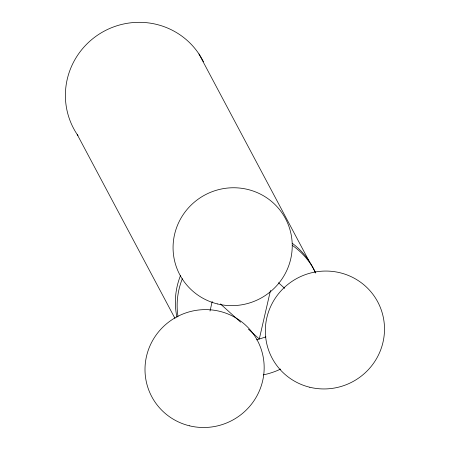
<?xml version="1.0" encoding="UTF-8"?>
<svg xmlns="http://www.w3.org/2000/svg" width="450" height="450" viewBox="0 0 450 450"><rect width="100%" height="100%" fill="white"/><g stroke="black" fill="none" stroke-linecap="round" stroke-linejoin="round"><path stroke-width="0.67" d="M210.009 311.046L212.214 301.472M270.489 290.413L259.296 339.019L248.411 329.192M256.641 339.874L265.939 336.892M278.505 282.763L284.721 288.371M220.416 303.924L240.632 322.172M198.951 53.961L308.902 260.752M77.214 134.516L174.988 318.403M176.963 317.199A73.001 71.612 -28 0 1 180.591 275.355M292.236 243.27A73.001 71.612 -28 0 1 315.45 273.054M280.682 369.045A73.001 71.612 -28 0 1 263.267 374.878M177.975 316.418A73.001 71.612 -28 0 1 182.368 278.696M292.309 245.385A73.001 71.612 -28 0 1 315.523 272.576M77.991 135.653A73.001 71.612 -28 0 1 101.638 32.591A73.001 71.612 -28 0 1 203.462 61.768M309.819 387.259A59.839 58.697 -28 0 0 382.387 313.521A59.839 58.697 -28 0 0 282.549 289.226A59.839 58.697 -28 0 0 309.819 387.259M217.553 303.958A59.839 58.697 -28 0 0 290.121 230.22A59.839 58.697 -28 0 0 190.282 205.926A59.839 58.697 -28 0 0 217.553 303.958M189.484 425.818A59.839 58.697 -28 0 0 262.052 352.08A59.839 58.697 -28 0 0 162.214 327.786A59.839 58.697 -28 0 0 189.484 425.818"/></g></svg>
